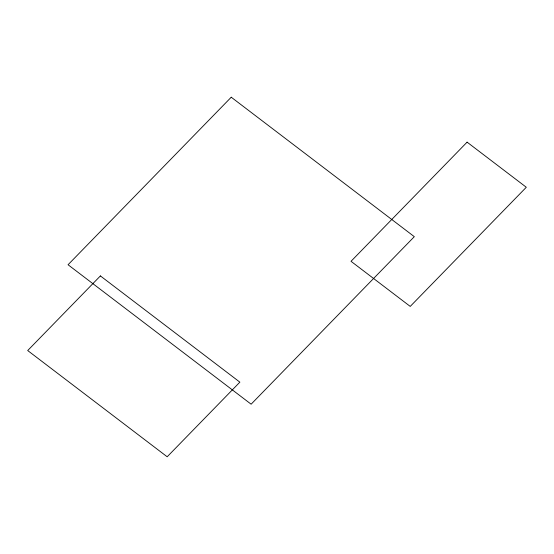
<?xml version="1.0" encoding="UTF-8"?>
<svg xmlns="http://www.w3.org/2000/svg" width="554" height="554" viewBox="0 0 554 554"><rect width="100%" height="100%" fill="white"/><g stroke="black" fill="none" stroke-linecap="round" stroke-linejoin="round"><path stroke-width="0.83" d="M231.24 97.22L68.052 264.743L251.128 404.198L414.316 236.669L231.24 97.22M100.392 275.92L27.7 350.543L167.176 456.78L239.868 382.156L100.392 275.92M467.091 142.156L351.021 261.308L410.23 306.41L526.3 187.259L467.091 142.156"/></g></svg>
